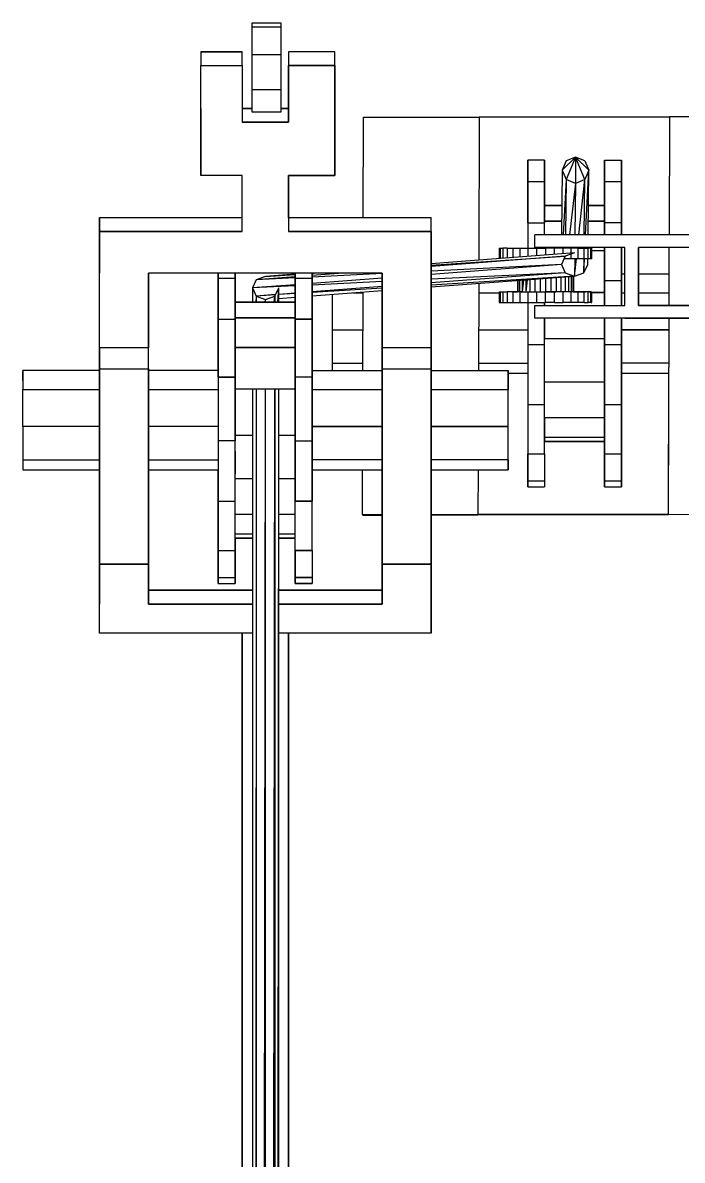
# Model space of a CAD drawing. Extents: x -32 to 51.8, y -51.6 to -5.5.
# Drawn here: x -24.933 to -24.371, y -14.123 to -13.154 of the extents above; entities that cross this region are included whole.
import ezdxf

# ---------------------------------------------------------------- set-up
doc = ezdxf.new("R2010")
doc.units = 0
doc.header["$MEASUREMENT"] = 0
doc.layers.get('0').update_dxf_attribs({"linetype": 'CONTINUOUS'})

msp = doc.modelspace()

# ---------------------------------------------------------------- linework, layer by layer
for p, q in [((-24.73746, -13.15423), (-24.71318, -13.15423)), ((-24.73746, -13.15758), (-24.73746, -13.15423)), ((-24.73746, -13.18131), (-24.73746, -13.15758)), ((-24.73746, -13.15758), (-24.71318, -13.15758)), ((-24.71318, -13.15423), (-24.71318, -13.15758)), ((-24.71318, -13.15758), (-24.71318, -13.18131)), ((-24.74602, -13.179), (-24.78131, -13.179)), ((-24.78131, -13.179), (-24.78131, -13.19077)), ((-24.78131, -13.179), (-24.74602, -13.179)), ((-24.74602, -13.19077), (-24.74602, -13.179)), ((-24.73746, -13.21151), (-24.73746, -13.18131)), ((-24.73746, -13.18131), (-24.71318, -13.18131)), ((-24.71318, -13.18131), (-24.71318, -13.21151)), ((-24.66721, -13.179), (-24.70648, -13.179)), ((-24.70648, -13.179), (-24.70648, -13.19077)), ((-24.66721, -13.19077), (-24.66721, -13.179)), ((-24.78131, -13.23894), (-24.78131, -13.19077)), ((-24.78131, -13.19077), (-24.74602, -13.19077)), ((-24.74602, -13.19077), (-24.74602, -13.23894)), ((-24.66721, -13.19077), (-24.70648, -13.19077)), ((-24.70648, -13.19077), (-24.70648, -13.23894)), ((-24.70648, -13.23894), (-24.70648, -13.19077)), ((-24.70648, -13.19077), (-24.66721, -13.19077)), ((-24.66721, -13.23894), (-24.66721, -13.19077)), ((-24.66721, -13.19077), (-24.66721, -13.23894)), ((-24.73746, -13.2305), (-24.73746, -13.21151)), ((-24.71318, -13.21151), (-24.73746, -13.21151)), ((-24.71318, -13.21151), (-24.71318, -13.2305)), ((-24.78131, -13.22718), (-24.78131, -13.23894)), ((-24.78131, -13.23894), (-24.78131, -13.22718)), ((-24.73746, -13.22718), (-24.74602, -13.22718)), ((-24.74602, -13.22718), (-24.73746, -13.22718)), ((-24.70648, -13.22718), (-24.71318, -13.22718)), ((-24.71318, -13.22718), (-24.70648, -13.22718)), ((-24.71318, -13.2305), (-24.73746, -13.2305)), ((-24.64288, -13.32026), (-24.64266, -13.23478)), ((-24.64266, -13.23478), (-24.54394, -13.23456)), ((-24.54394, -13.2347), (-24.64266, -13.23492)), ((-24.54394, -13.23456), (-24.54437, -13.35642)), ((-24.54394, -13.23456), (-24.38189, -13.23434)), ((-24.38189, -13.23434), (-24.54394, -13.2347)), ((-24.38189, -13.23434), (-24.38225, -13.33484)), ((-24.38189, -13.23434), (-24.38225, -13.33484)), ((-24.28349, -13.23413), (-24.38189, -13.23434)), ((-24.78131, -13.28444), (-24.78131, -13.23894)), ((-24.78131, -13.23894), (-24.78131, -13.28444)), ((-24.70648, -13.23894), (-24.74602, -13.23894)), ((-24.74602, -13.23894), (-24.70648, -13.23894)), ((-24.66721, -13.28445), (-24.66721, -13.23894)), ((-24.66721, -13.23894), (-24.66721, -13.28445)), ((-24.50268, -13.27122), (-24.50268, -13.28983)), ((-24.50268, -13.27637), (-24.50268, -13.27122)), ((-24.48824, -13.27122), (-24.50267, -13.27122)), ((-24.50267, -13.27122), (-24.50267, -13.27637)), ((-24.50267, -13.28983), (-24.50267, -13.27122)), ((-24.48824, -13.28983), (-24.48824, -13.27122)), ((-24.48824, -13.27122), (-24.48824, -13.28983)), ((-24.47321, -13.27987), (-24.46197, -13.26862)), ((-24.46992, -13.27191), (-24.47321, -13.27987)), ((-24.46197, -13.26862), (-24.46992, -13.27191)), ((-24.46197, -13.26862), (-24.46992, -13.28782)), ((-24.45401, -13.27192), (-24.46197, -13.26862)), ((-24.45072, -13.27987), (-24.46197, -13.26862)), ((-24.46197, -13.26862), (-24.46197, -13.29111)), ((-24.45401, -13.28782), (-24.46197, -13.26862)), ((-24.45401, -13.27192), (-24.45072, -13.27987)), ((-24.43711, -13.27122), (-24.42267, -13.27122)), ((-24.43711, -13.28983), (-24.43711, -13.27122)), ((-24.43709, -13.27122), (-24.43709, -13.28983)), ((-24.4227, -13.28983), (-24.4227, -13.27122)), ((-24.42267, -13.27122), (-24.42267, -13.28983)), ((-24.74602, -13.28444), (-24.78131, -13.28444)), ((-24.74602, -13.33213), (-24.74602, -13.28444)), ((-24.74602, -13.32026), (-24.74602, -13.28444)), ((-24.70648, -13.32037), (-24.70648, -13.28445)), ((-24.70648, -13.28445), (-24.70648, -13.32026)), ((-24.70648, -13.28445), (-24.66721, -13.28445)), ((-24.66721, -13.28445), (-24.70648, -13.28445)), ((-24.70648, -13.28445), (-24.70648, -13.33214)), ((-24.50268, -13.29943), (-24.50268, -13.27637)), ((-24.47321, -13.27987), (-24.47376, -13.33484)), ((-24.47321, -13.27987), (-24.46992, -13.28782)), ((-24.45072, -13.27987), (-24.45401, -13.28782)), ((-24.4533, -13.33484), (-24.45072, -13.27987)), ((-24.45127, -13.33484), (-24.45072, -13.27987)), ((-24.50268, -13.28983), (-24.50268, -13.32456)), ((-24.50268, -13.32456), (-24.50267, -13.28983)), ((-24.48824, -13.28983), (-24.50267, -13.28983)), ((-24.48824, -13.29943), (-24.48824, -13.28983)), ((-24.48824, -13.32456), (-24.48824, -13.28983)), ((-24.48824, -13.28983), (-24.48824, -13.32456)), ((-24.46992, -13.28782), (-24.47258, -13.33484)), ((-24.46992, -13.28782), (-24.47039, -13.33484)), ((-24.46197, -13.29111), (-24.46992, -13.28782)), ((-24.46197, -13.29111), (-24.46699, -13.33484)), ((-24.46197, -13.29111), (-24.46241, -13.33484)), ((-24.45401, -13.28782), (-24.46197, -13.29111)), ((-24.45901, -13.33484), (-24.45401, -13.28782)), ((-24.45449, -13.33484), (-24.45401, -13.28782)), ((-24.42267, -13.28983), (-24.43711, -13.28983)), ((-24.43711, -13.32456), (-24.43711, -13.28983)), ((-24.43709, -13.28983), (-24.43709, -13.32456)), ((-24.4227, -13.32456), (-24.4227, -13.28983)), ((-24.42267, -13.28983), (-24.42268, -13.32456)), ((-24.42267, -13.29943), (-24.42267, -13.28983)), ((-24.50268, -13.32456), (-24.50268, -13.29943)), ((-24.48824, -13.3149), (-24.48824, -13.29943)), ((-24.48824, -13.29943), (-24.48824, -13.29943)), ((-24.42268, -13.33484), (-24.42267, -13.29943)), ((-24.42267, -13.29943), (-24.42267, -13.29943)), ((-24.47351, -13.30995), (-24.48824, -13.30995)), ((-24.48824, -13.30995), (-24.48824, -13.30995)), ((-24.48824, -13.30995), (-24.47351, -13.30995)), ((-24.43711, -13.30995), (-24.45102, -13.30995)), ((-24.45102, -13.30995), (-24.43711, -13.30995)), ((-24.43711, -13.30995), (-24.43711, -13.32339)), ((-24.86767, -13.33202), (-24.86767, -13.32026)), ((-24.86767, -13.32026), (-24.82581, -13.32026)), ((-24.86767, -13.32026), (-24.86767, -13.33202)), ((-24.82581, -13.32037), (-24.86767, -13.32037)), ((-24.82581, -13.32026), (-24.74602, -13.32026)), ((-24.74602, -13.32037), (-24.82581, -13.32037)), ((-24.70648, -13.32026), (-24.62669, -13.32026)), ((-24.62669, -13.32037), (-24.70648, -13.32037)), ((-24.62669, -13.32026), (-24.58484, -13.32026)), ((-24.58484, -13.32037), (-24.62669, -13.32037)), ((-24.58484, -13.33203), (-24.58484, -13.32026)), ((-24.48824, -13.32339), (-24.47364, -13.32339)), ((-24.47364, -13.32339), (-24.48824, -13.32339)), ((-24.45115, -13.32339), (-24.43711, -13.32339)), ((-24.43711, -13.32339), (-24.45115, -13.32339)), ((-24.86767, -13.33202), (-24.86767, -13.33213)), ((-24.82581, -13.33202), (-24.86767, -13.33202)), ((-24.86767, -13.33213), (-24.86767, -13.33202)), ((-24.86767, -13.33202), (-24.86767, -13.36752)), ((-24.86767, -13.36764), (-24.86767, -13.33213)), ((-24.86767, -13.33213), (-24.82581, -13.33213)), ((-24.74602, -13.33202), (-24.82581, -13.33202)), ((-24.82581, -13.33213), (-24.74602, -13.33213)), ((-24.62669, -13.33203), (-24.70648, -13.33203)), ((-24.70648, -13.33214), (-24.62669, -13.33214)), ((-24.58484, -13.33203), (-24.62669, -13.33203)), ((-24.62669, -13.33214), (-24.58484, -13.33214)), ((-24.58484, -13.36753), (-24.58484, -13.33203)), ((-24.58484, -13.33203), (-24.58484, -13.33214)), ((-24.58484, -13.33214), (-24.58484, -13.33203)), ((-24.58484, -13.33214), (-24.58484, -13.36764)), ((-24.50268, -13.32456), (-24.50268, -13.34636)), ((-24.50268, -13.32456), (-24.48824, -13.32456)), ((-24.48824, -13.33484), (-24.48824, -13.32456)), ((-24.42268, -13.32456), (-24.43711, -13.32456)), ((-24.43711, -13.33484), (-24.43711, -13.32456)), ((-24.43709, -13.32456), (-24.43709, -13.33484)), ((-24.4227, -13.33484), (-24.4227, -13.32456)), ((-24.42268, -13.32456), (-24.42268, -13.33484)), ((-24.41999, -13.33484), (-24.49664, -13.33484)), ((-24.49664, -13.34564), (-24.49664, -13.33484)), ((-24.40834, -13.33484), (-24.41999, -13.33484)), ((-24.08415, -13.33484), (-24.40834, -13.33484)), ((-24.46276, -13.3501), (-24.58484, -13.35955)), ((-24.47072, -13.35304), (-24.58484, -13.36182)), ((-24.58484, -13.36083), (-24.47072, -13.35304)), ((-24.52688, -13.34636), (-24.52612, -13.34636)), ((-24.52688, -13.34636), (-24.52688, -13.35506)), ((-24.52612, -13.34636), (-24.52388, -13.34636)), ((-24.52612, -13.34636), (-24.52612, -13.355)), ((-24.52024, -13.34636), (-24.52388, -13.34636)), ((-24.52388, -13.34636), (-24.52388, -13.35483)), ((-24.52024, -13.34636), (-24.51534, -13.34636)), ((-24.52024, -13.34636), (-24.52024, -13.35455)), ((-24.51534, -13.34636), (-24.50936, -13.34636)), ((-24.51534, -13.34636), (-24.51534, -13.35417)), ((-24.50936, -13.34636), (-24.50254, -13.34636)), ((-24.50936, -13.34636), (-24.50936, -13.35371)), ((-24.50254, -13.34636), (-24.49515, -13.34636)), ((-24.50254, -13.34636), (-24.50254, -13.35318)), ((-24.41999, -13.34564), (-24.49664, -13.34564)), ((-24.49515, -13.34636), (-24.48746, -13.34636)), ((-24.49515, -13.34636), (-24.49515, -13.35261)), ((-24.48824, -13.34636), (-24.48824, -13.34564)), ((-24.47977, -13.34636), (-24.48746, -13.34636)), ((-24.48746, -13.34636), (-24.48746, -13.35201)), ((-24.47237, -13.34636), (-24.47977, -13.34636)), ((-24.47977, -13.35142), (-24.47977, -13.34636)), ((-24.47072, -13.35304), (-24.47401, -13.36012)), ((-24.47387, -13.34564), (-24.47387, -13.34636)), ((-24.47319, -13.34564), (-24.47323, -13.34636)), ((-24.46556, -13.34636), (-24.47237, -13.34636)), ((-24.47237, -13.35085), (-24.47237, -13.34636)), ((-24.46276, -13.3501), (-24.47072, -13.35304)), ((-24.4705, -13.34564), (-24.47051, -13.34636)), ((-24.46824, -13.34564), (-24.46832, -13.34636)), ((-24.45958, -13.34636), (-24.46556, -13.34636)), ((-24.46556, -13.35032), (-24.46556, -13.34636)), ((-24.46556, -13.35544), (-24.46556, -13.35113)), ((-24.46252, -13.34564), (-24.46252, -13.34636)), ((-24.46024, -13.34636), (-24.46016, -13.34564)), ((-24.45958, -13.34636), (-24.45468, -13.34636)), ((-24.45958, -13.35544), (-24.45958, -13.34636)), ((-24.45468, -13.34636), (-24.45104, -13.34636)), ((-24.45468, -13.35544), (-24.45468, -13.34636)), ((-24.4546, -13.34636), (-24.4546, -13.34564)), ((-24.45384, -13.34636), (-24.4538, -13.34564)), ((-24.45138, -13.34636), (-24.45138, -13.34564)), ((-24.44879, -13.34636), (-24.45104, -13.34636)), ((-24.45104, -13.35544), (-24.45104, -13.34636)), ((-24.44804, -13.34636), (-24.44879, -13.34636)), ((-24.44879, -13.35544), (-24.44879, -13.34636)), ((-24.44804, -13.35544), (-24.44804, -13.34636)), ((-24.43711, -13.34845), (-24.44804, -13.34845)), ((-24.43711, -13.37395), (-24.43711, -13.34564)), ((-24.43709, -13.34564), (-24.43709, -13.37395)), ((-24.4227, -13.37395), (-24.4227, -13.34564)), ((-24.42268, -13.34564), (-24.42268, -13.37395)), ((-24.41999, -13.39505), (-24.41999, -13.34564)), ((-24.40834, -13.39505), (-24.40834, -13.34564)), ((-24.40834, -13.34564), (-24.40834, -13.39505)), ((-24.08415, -13.34564), (-24.40834, -13.34564)), ((-24.38229, -13.34564), (-24.38247, -13.39505)), ((-24.38229, -13.34564), (-24.38237, -13.36809)), ((-24.47401, -13.36012), (-24.58484, -13.36574)), ((-24.47401, -13.36012), (-24.58484, -13.36856)), ((-24.47401, -13.36012), (-24.47072, -13.3672)), ((-24.4705, -13.35544), (-24.47183, -13.35544)), ((-24.46752, -13.35544), (-24.4705, -13.35544)), ((-24.4653, -13.35544), (-24.46752, -13.35544)), ((-24.46393, -13.35544), (-24.4653, -13.35544)), ((-24.46347, -13.35544), (-24.46393, -13.35544)), ((-24.45958, -13.35544), (-24.46347, -13.35544)), ((-24.46262, -13.35544), (-24.46276, -13.37013)), ((-24.46276, -13.37013), (-24.4612, -13.35544)), ((-24.45468, -13.35544), (-24.45958, -13.35544)), ((-24.45481, -13.3672), (-24.45426, -13.35544)), ((-24.45481, -13.3672), (-24.4547, -13.35544)), ((-24.45481, -13.3672), (-24.45152, -13.36012)), ((-24.45104, -13.35544), (-24.45468, -13.35544)), ((-24.45152, -13.36012), (-24.45147, -13.35544)), ((-24.44879, -13.35544), (-24.45104, -13.35544)), ((-24.44804, -13.35544), (-24.44879, -13.35544)), ((-24.86767, -13.43111), (-24.86767, -13.36764)), ((-24.82581, -13.431), (-24.82581, -13.36752)), ((-24.82581, -13.36764), (-24.82581, -13.41924)), ((-24.82581, -13.41935), (-24.82581, -13.36764)), ((-24.74602, -13.36764), (-24.82581, -13.36764)), ((-24.82581, -13.36764), (-24.82581, -13.43111)), ((-24.76647, -13.38174), (-24.76647, -13.36764)), ((-24.76646, -13.36764), (-24.76646, -13.37214)), ((-24.76646, -13.37214), (-24.76645, -13.40687)), ((-24.76645, -13.37214), (-24.76645, -13.36764)), ((-24.76645, -13.40687), (-24.76645, -13.37214)), ((-24.75202, -13.37214), (-24.76645, -13.37214)), ((-24.75202, -13.36764), (-24.75202, -13.37214)), ((-24.75202, -13.37214), (-24.75202, -13.40687)), ((-24.75201, -13.40687), (-24.752, -13.37214)), ((-24.752, -13.37214), (-24.752, -13.36764)), ((-24.75199, -13.36764), (-24.75199, -13.38174)), ((-24.70648, -13.36764), (-24.74602, -13.36764)), ((-24.72615, -13.37048), (-24.7341, -13.37332)), ((-24.70089, -13.37076), (-24.7341, -13.37332)), ((-24.70089, -13.37163), (-24.7341, -13.37332)), ((-24.70089, -13.36852), (-24.72615, -13.37048)), ((-24.72615, -13.37048), (-24.70089, -13.36875)), ((-24.62669, -13.36764), (-24.70648, -13.36764)), ((-24.70089, -13.37214), (-24.70089, -13.36764)), ((-24.70089, -13.38174), (-24.70089, -13.36764)), ((-24.70089, -13.36764), (-24.70089, -13.37214)), ((-24.68645, -13.37214), (-24.70089, -13.37214)), ((-24.70089, -13.37214), (-24.70089, -13.40687)), ((-24.70089, -13.40687), (-24.70089, -13.37214)), ((-24.68645, -13.36764), (-24.68645, -13.37214)), ((-24.68645, -13.37214), (-24.68645, -13.36764)), ((-24.66032, -13.36764), (-24.68645, -13.36965)), ((-24.68645, -13.36777), (-24.68456, -13.36764)), ((-24.62669, -13.36787), (-24.68645, -13.3709)), ((-24.62669, -13.37175), (-24.68645, -13.3763)), ((-24.68645, -13.37214), (-24.68645, -13.40687)), ((-24.68645, -13.40687), (-24.68645, -13.37214)), ((-24.6267, -13.43111), (-24.62669, -13.36764)), ((-24.62669, -13.36753), (-24.62669, -13.431)), ((-24.47072, -13.3672), (-24.58484, -13.37276)), ((-24.47072, -13.3672), (-24.58484, -13.3758)), ((-24.58484, -13.431), (-24.58484, -13.36753)), ((-24.58484, -13.36764), (-24.58484, -13.41924)), ((-24.58484, -13.36764), (-24.58484, -13.43111)), ((-24.58484, -13.41935), (-24.58484, -13.36773)), ((-24.46276, -13.37013), (-24.58484, -13.37774)), ((-24.58484, -13.37929), (-24.46276, -13.37013)), ((-24.49664, -13.37268), (-24.49664, -13.38333)), ((-24.49214, -13.37234), (-24.49214, -13.38333)), ((-24.48746, -13.37199), (-24.48746, -13.38333)), ((-24.48278, -13.38333), (-24.48278, -13.37164)), ((-24.47828, -13.38333), (-24.47828, -13.3713)), ((-24.47413, -13.38333), (-24.47413, -13.37099)), ((-24.47072, -13.3672), (-24.46276, -13.37013)), ((-24.4705, -13.38333), (-24.4705, -13.37072)), ((-24.46752, -13.38333), (-24.46752, -13.37049)), ((-24.4653, -13.38333), (-24.4653, -13.37032)), ((-24.46393, -13.38333), (-24.46393, -13.37022)), ((-24.46347, -13.38333), (-24.46347, -13.37019)), ((-24.46276, -13.37013), (-24.45481, -13.3672)), ((-24.42268, -13.36808), (-24.41999, -13.36808)), ((-24.40834, -13.36808), (-24.38237, -13.36809)), ((-24.76647, -13.42375), (-24.76647, -13.38174)), ((-24.75199, -13.38174), (-24.75199, -13.39226)), ((-24.7341, -13.37332), (-24.73739, -13.38018)), ((-24.70089, -13.3774), (-24.73739, -13.38018)), ((-24.70089, -13.37841), (-24.73739, -13.38018)), ((-24.73739, -13.38018), (-24.73739, -13.39226)), ((-24.73739, -13.38018), (-24.7341, -13.38705)), ((-24.7182, -13.38705), (-24.71491, -13.38018)), ((-24.71555, -13.39226), (-24.71491, -13.38018)), ((-24.71491, -13.39226), (-24.71491, -13.38018)), ((-24.70089, -13.39226), (-24.70089, -13.38174)), ((-24.62669, -13.37479), (-24.68645, -13.3777)), ((-24.62669, -13.37896), (-24.68645, -13.38346)), ((-24.62669, -13.38035), (-24.68645, -13.38408)), ((-24.54444, -13.37626), (-24.54471, -13.45039)), ((-24.51144, -13.37379), (-24.51144, -13.38333)), ((-24.51098, -13.37375), (-24.51098, -13.38333)), ((-24.50962, -13.37365), (-24.50962, -13.38333)), ((-24.50634, -13.3734), (-24.5074, -13.38333)), ((-24.5074, -13.37348), (-24.5074, -13.38333)), ((-24.50309, -13.37316), (-24.50442, -13.38333)), ((-24.50442, -13.37326), (-24.50442, -13.38333)), ((-24.50078, -13.37299), (-24.50078, -13.38333)), ((-24.42268, -13.37395), (-24.43711, -13.37395)), ((-24.43711, -13.39505), (-24.43711, -13.37395)), ((-24.43709, -13.37395), (-24.43709, -13.39505)), ((-24.4227, -13.39505), (-24.4227, -13.37395)), ((-24.42268, -13.37395), (-24.42268, -13.39505)), ((-24.7341, -13.38705), (-24.73445, -13.39226)), ((-24.7176, -13.38581), (-24.7341, -13.38705)), ((-24.71771, -13.38603), (-24.7341, -13.38705)), ((-24.7341, -13.38705), (-24.7341, -13.39226)), ((-24.7341, -13.38705), (-24.72615, -13.38989)), ((-24.72651, -13.39226), (-24.72615, -13.38989)), ((-24.72615, -13.38989), (-24.7182, -13.38705)), ((-24.72615, -13.39226), (-24.72615, -13.38989)), ((-24.71892, -13.39226), (-24.7182, -13.38705)), ((-24.7182, -13.38705), (-24.7182, -13.39226)), ((-24.70089, -13.38455), (-24.71491, -13.3856)), ((-24.70089, -13.38498), (-24.71491, -13.38585)), ((-24.71491, -13.38905), (-24.70089, -13.388)), ((-24.68645, -13.38691), (-24.62669, -13.38243)), ((-24.66932, -13.38563), (-24.66932, -13.41584)), ((-24.65175, -13.38431), (-24.64305, -13.38431)), ((-24.64323, -13.45039), (-24.64305, -13.38366)), ((-24.54447, -13.38431), (-24.52688, -13.38431)), ((-24.52688, -13.38333), (-24.52688, -13.39241)), ((-24.52688, -13.38333), (-24.52612, -13.38333)), ((-24.52612, -13.38333), (-24.52612, -13.39241)), ((-24.52612, -13.38333), (-24.52388, -13.38333)), ((-24.52388, -13.38333), (-24.52388, -13.39241)), ((-24.52388, -13.38333), (-24.52024, -13.38333)), ((-24.5074, -13.38333), (-24.52024, -13.38333)), ((-24.50962, -13.38333), (-24.52024, -13.38333)), ((-24.52024, -13.38333), (-24.52024, -13.39241)), ((-24.51534, -13.38333), (-24.51144, -13.38333)), ((-24.51534, -13.38333), (-24.51534, -13.39241)), ((-24.5074, -13.38333), (-24.50962, -13.38333)), ((-24.50962, -13.38333), (-24.5074, -13.38333)), ((-24.50936, -13.38333), (-24.50936, -13.39241)), ((-24.5074, -13.38333), (-24.50442, -13.38333)), ((-24.50442, -13.38333), (-24.50078, -13.38333)), ((-24.50254, -13.38333), (-24.50254, -13.39241)), ((-24.50078, -13.38333), (-24.49664, -13.38333)), ((-24.49664, -13.38333), (-24.49214, -13.38333)), ((-24.49515, -13.38333), (-24.49515, -13.39241)), ((-24.49214, -13.38333), (-24.48746, -13.38333)), ((-24.48278, -13.38333), (-24.48746, -13.38333)), ((-24.48746, -13.38333), (-24.47977, -13.38333)), ((-24.48746, -13.39241), (-24.48746, -13.38333)), ((-24.47828, -13.38333), (-24.48278, -13.38333)), ((-24.47977, -13.38333), (-24.47884, -13.38333)), ((-24.47977, -13.39241), (-24.47977, -13.38333)), ((-24.47413, -13.38333), (-24.47828, -13.38333)), ((-24.4705, -13.38333), (-24.47413, -13.38333)), ((-24.47237, -13.39241), (-24.47237, -13.38333)), ((-24.46752, -13.38333), (-24.4705, -13.38333)), ((-24.4653, -13.38333), (-24.46752, -13.38333)), ((-24.46556, -13.39241), (-24.46556, -13.38333)), ((-24.46393, -13.38333), (-24.4653, -13.38333)), ((-24.46393, -13.38333), (-24.46347, -13.38333)), ((-24.44879, -13.38333), (-24.46347, -13.38333)), ((-24.45104, -13.38333), (-24.46347, -13.38333)), ((-24.46347, -13.38333), (-24.45958, -13.38333)), ((-24.45958, -13.38333), (-24.45468, -13.38333)), ((-24.45958, -13.39241), (-24.45958, -13.38333)), ((-24.45468, -13.38333), (-24.45354, -13.38333)), ((-24.45468, -13.39241), (-24.45468, -13.38333)), ((-24.45104, -13.38333), (-24.44879, -13.38333)), ((-24.45104, -13.39241), (-24.45104, -13.38333)), ((-24.44879, -13.38333), (-24.44804, -13.38333)), ((-24.44879, -13.39241), (-24.44879, -13.38333)), ((-24.44804, -13.39241), (-24.44804, -13.38333)), ((-24.43711, -13.3841), (-24.44804, -13.3841)), ((-24.44804, -13.3841), (-24.43711, -13.3841)), ((-24.43711, -13.3841), (-24.43711, -13.39505)), ((-24.42268, -13.38431), (-24.41999, -13.38431)), ((-24.42268, -13.39505), (-24.42268, -13.38431)), ((-24.40834, -13.38431), (-24.38243, -13.38431)), ((-24.70089, -13.39226), (-24.75202, -13.39226)), ((-24.75202, -13.39226), (-24.75202, -13.39226)), ((-24.75202, -13.39226), (-24.70089, -13.39226)), ((-24.75202, -13.40569), (-24.75202, -13.39226)), ((-24.70089, -13.39226), (-24.70089, -13.39226)), ((-24.70089, -13.40569), (-24.70089, -13.39226)), ((-24.52688, -13.39241), (-24.52612, -13.39241)), ((-24.52612, -13.39241), (-24.52388, -13.39241)), ((-24.52388, -13.39241), (-24.52024, -13.39241)), ((-24.52024, -13.39241), (-24.51534, -13.39241)), ((-24.51534, -13.39241), (-24.50936, -13.39241)), ((-24.50936, -13.39241), (-24.50254, -13.39241)), ((-24.50268, -13.39241), (-24.50268, -13.42821)), ((-24.50254, -13.39241), (-24.49515, -13.39241)), ((-24.49664, -13.39505), (-24.41999, -13.39505)), ((-24.49664, -13.40586), (-24.49664, -13.39505)), ((-24.49515, -13.39241), (-24.48746, -13.39241)), ((-24.48824, -13.39505), (-24.48824, -13.39241)), ((-24.48824, -13.39241), (-24.48824, -13.39505)), ((-24.47977, -13.39241), (-24.48746, -13.39241)), ((-24.47977, -13.39241), (-24.47237, -13.39241)), ((-24.46556, -13.39241), (-24.47237, -13.39241)), ((-24.45958, -13.39241), (-24.46556, -13.39241)), ((-24.45468, -13.39241), (-24.45958, -13.39241)), ((-24.45468, -13.39241), (-24.45104, -13.39241)), ((-24.44879, -13.39241), (-24.45104, -13.39241)), ((-24.44879, -13.39241), (-24.44804, -13.39241)), ((-24.08415, -13.39505), (-24.40834, -13.39505)), ((-24.40834, -13.39505), (-24.08415, -13.39505)), ((-24.76645, -13.40687), (-24.75202, -13.40687)), ((-24.76645, -13.45625), (-24.76645, -13.40687)), ((-24.76645, -13.40687), (-24.76645, -13.45625)), ((-24.70089, -13.40569), (-24.75202, -13.40569)), ((-24.75202, -13.40569), (-24.70089, -13.40569)), ((-24.75202, -13.40687), (-24.75202, -13.45625)), ((-24.75201, -13.45625), (-24.75201, -13.40687)), ((-24.70089, -13.40569), (-24.70089, -13.40569)), ((-24.70089, -13.43076), (-24.70089, -13.40569)), ((-24.70089, -13.40687), (-24.70089, -13.45625)), ((-24.70089, -13.40687), (-24.70089, -13.40687)), ((-24.68645, -13.40687), (-24.70089, -13.40687)), ((-24.70089, -13.40687), (-24.68645, -13.40687)), ((-24.70089, -13.45625), (-24.70089, -13.40687)), ((-24.68645, -13.40687), (-24.68645, -13.40687)), ((-24.68645, -13.40687), (-24.68645, -13.45625)), ((-24.68645, -13.45625), (-24.68645, -13.40687)), ((-24.41999, -13.40586), (-24.49664, -13.40586)), ((-24.48824, -13.42821), (-24.48824, -13.40586)), ((-24.48824, -13.40586), (-24.48824, -13.42326)), ((-24.43711, -13.40586), (-24.43711, -13.42326)), ((-24.43711, -13.42821), (-24.43711, -13.40586)), ((-24.4371, -13.40586), (-24.4371, -13.42821)), ((-24.4227, -13.42821), (-24.4227, -13.40586)), ((-24.42268, -13.40586), (-24.42268, -13.42821)), ((-24.42268, -13.41584), (-24.42268, -13.40586)), ((-24.40834, -13.40586), (-24.41999, -13.40586)), ((-24.41999, -13.40586), (-24.40834, -13.40586)), ((-24.08415, -13.40586), (-24.40834, -13.40586)), ((-24.40834, -13.40586), (-24.08415, -13.40586)), ((-24.08415, -13.40586), (-24.40834, -13.40586)), ((-24.38251, -13.40586), (-24.3831, -13.57305)), ((-24.66932, -13.41584), (-24.66932, -13.44421)), ((-24.66932, -13.41584), (-24.64314, -13.41584)), ((-24.58484, -13.41924), (-24.58484, -13.41924)), ((-24.58484, -13.41935), (-24.58484, -13.45039)), ((-24.58484, -13.45039), (-24.58484, -13.41935)), ((-24.58484, -13.41935), (-24.58484, -13.41935)), ((-24.54458, -13.41584), (-24.50268, -13.41584)), ((-24.38254, -13.41585), (-24.42268, -13.41584)), ((-24.42268, -13.41584), (-24.38254, -13.41585)), ((-24.76647, -13.45039), (-24.76647, -13.42375)), ((-24.70089, -13.43076), (-24.75202, -13.43076)), ((-24.75202, -13.43076), (-24.70089, -13.43076)), ((-24.73739, -13.43076), (-24.73739, -13.43076)), ((-24.73705, -13.43076), (-24.73705, -13.43076)), ((-24.7341, -13.43076), (-24.7341, -13.43076)), ((-24.73237, -13.43076), (-24.73237, -13.43076)), ((-24.72615, -13.43076), (-24.72615, -13.43076)), ((-24.72422, -13.43076), (-24.72422, -13.43076)), ((-24.7182, -13.43076), (-24.7182, -13.43076)), ((-24.71759, -13.43076), (-24.71759, -13.43076)), ((-24.71491, -13.43076), (-24.71491, -13.43076)), ((-24.70089, -13.4664), (-24.70089, -13.43076)), ((-24.70089, -13.43076), (-24.70089, -13.43076)), ((-24.50268, -13.42821), (-24.50268, -13.47944)), ((-24.50268, -13.42821), (-24.48824, -13.42821)), ((-24.48824, -13.42326), (-24.43711, -13.42326)), ((-24.48824, -13.47944), (-24.48824, -13.42821)), ((-24.43711, -13.42821), (-24.42268, -13.42821)), ((-24.43711, -13.47944), (-24.43711, -13.42821)), ((-24.4371, -13.42821), (-24.4371, -13.47944)), ((-24.42269, -13.47944), (-24.4227, -13.42821)), ((-24.42268, -13.42821), (-24.42268, -13.47944)), ((-24.86767, -13.431), (-24.82581, -13.431)), ((-24.86767, -13.44898), (-24.86767, -13.43111)), ((-24.82581, -13.43111), (-24.86767, -13.43111)), ((-24.86767, -13.43111), (-24.86767, -13.44898)), ((-24.82581, -13.44899), (-24.82581, -13.43111)), ((-24.6267, -13.44899), (-24.6267, -13.431)), ((-24.6267, -13.431), (-24.58484, -13.431)), ((-24.58484, -13.43111), (-24.6267, -13.43111)), ((-24.62669, -13.43111), (-24.62669, -13.44899)), ((-24.58484, -13.44899), (-24.58484, -13.431)), ((-24.58484, -13.43111), (-24.58484, -13.44899)), ((-24.86767, -13.44898), (-24.82581, -13.44899)), ((-24.86767, -13.57095), (-24.86767, -13.44898)), ((-24.86767, -13.44898), (-24.86767, -13.57095)), ((-24.82581, -13.57095), (-24.82581, -13.44899)), ((-24.82581, -13.44899), (-24.82581, -13.57095)), ((-24.66932, -13.44421), (-24.66932, -13.45039)), ((-24.66932, -13.44421), (-24.64321, -13.44421)), ((-24.6267, -13.57095), (-24.6267, -13.44899)), ((-24.6267, -13.44899), (-24.58484, -13.44899)), ((-24.62669, -13.44899), (-24.62669, -13.57095)), ((-24.58484, -13.57095), (-24.58484, -13.44899)), ((-24.58484, -13.44899), (-24.58484, -13.57095)), ((-24.54469, -13.44421), (-24.50268, -13.44421)), ((-24.38264, -13.44421), (-24.42268, -13.44421)), ((-24.42268, -13.4528), (-24.42268, -13.44421)), ((-24.93309, -13.45897), (-24.93309, -13.45039)), ((-24.93309, -13.45039), (-24.93309, -13.46662)), ((-24.86767, -13.45039), (-24.93309, -13.45039)), ((-24.76645, -13.45039), (-24.82581, -13.45039)), ((-24.76645, -13.45625), (-24.76645, -13.45625)), ((-24.75202, -13.45625), (-24.76645, -13.45625)), ((-24.76645, -13.45625), (-24.76645, -13.51051)), ((-24.76645, -13.45625), (-24.75202, -13.45625)), ((-24.75202, -13.51051), (-24.75201, -13.45625)), ((-24.75202, -13.45625), (-24.75202, -13.51051)), ((-24.70089, -13.45625), (-24.70089, -13.51051)), ((-24.68645, -13.45625), (-24.70089, -13.45625)), ((-24.70089, -13.51051), (-24.70089, -13.45625)), ((-24.68645, -13.45039), (-24.6267, -13.45039)), ((-24.68645, -13.51051), (-24.68645, -13.45625)), ((-24.68645, -13.45625), (-24.68645, -13.51051)), ((-24.58484, -13.45039), (-24.51941, -13.45039)), ((-24.51942, -13.46662), (-24.51941, -13.45039)), ((-24.51941, -13.45039), (-24.51941, -13.46662)), ((-24.51941, -13.45897), (-24.51941, -13.45039)), ((-24.51941, -13.45279), (-24.50268, -13.45279)), ((-24.42268, -13.4528), (-24.38267, -13.4528)), ((-24.38267, -13.4528), (-24.3831, -13.57305)), ((-24.93309, -13.49815), (-24.93309, -13.46662)), ((-24.93309, -13.46662), (-24.86767, -13.46662)), ((-24.82581, -13.46662), (-24.76645, -13.46662)), ((-24.76645, -13.46662), (-24.76645, -13.49815)), ((-24.70089, -13.4664), (-24.75202, -13.4664)), ((-24.75202, -13.50557), (-24.75202, -13.4664)), ((-24.73739, -13.4664), (-24.7374, -19.51162)), ((-24.73412, -13.4664), (-24.73734, -19.51162)), ((-24.7341, -13.4664), (-24.73411, -19.51162)), ((-24.73394, -19.51162), (-24.72618, -13.4664)), ((-24.72616, -19.51162), (-24.72615, -13.4664)), ((-24.72599, -19.51162), (-24.71823, -13.4664)), ((-24.7182, -13.4664), (-24.71821, -19.51162)), ((-24.71814, -19.51162), (-24.71492, -13.4664)), ((-24.71491, -19.51162), (-24.71491, -13.4664)), ((-24.70089, -13.50557), (-24.70089, -13.4664)), ((-24.70089, -13.4664), (-24.70089, -13.50557)), ((-24.68645, -13.46662), (-24.6267, -13.46662)), ((-24.68645, -13.49815), (-24.68645, -13.46662)), ((-24.58484, -13.46662), (-24.51941, -13.46662)), ((-24.51942, -13.49815), (-24.51942, -13.46662)), ((-24.48824, -13.46024), (-24.43711, -13.46024)), ((-24.50268, -13.47944), (-24.50268, -13.52145)), ((-24.50268, -13.47944), (-24.48824, -13.47944)), ((-24.48824, -13.52145), (-24.48824, -13.47944)), ((-24.4371, -13.47944), (-24.43711, -13.52145)), ((-24.43711, -13.47944), (-24.42268, -13.47944)), ((-24.43711, -13.52145), (-24.43711, -13.47944)), ((-24.42269, -13.52145), (-24.42269, -13.47944)), ((-24.42268, -13.47944), (-24.42268, -13.52145)), ((-24.93309, -13.49815), (-24.93309, -13.52652)), ((-24.86767, -13.49815), (-24.93309, -13.49815)), ((-24.76645, -13.49815), (-24.82581, -13.49815)), ((-24.76645, -13.49815), (-24.76645, -13.52652)), ((-24.68645, -13.49815), (-24.6267, -13.49815)), ((-24.6267, -13.49815), (-24.68645, -13.49815)), ((-24.58484, -13.49815), (-24.51941, -13.49815)), ((-24.51941, -13.49815), (-24.58484, -13.49815)), ((-24.51942, -13.52652), (-24.51942, -13.49815)), ((-24.48824, -13.49056), (-24.43711, -13.49056)), ((-24.48824, -13.49056), (-24.48824, -13.50721)), ((-24.75202, -13.50557), (-24.73739, -13.50557)), ((-24.71491, -13.50557), (-24.70089, -13.50557)), ((-24.70089, -13.54255), (-24.70089, -13.50557)), ((-24.70089, -13.50557), (-24.70089, -13.54255)), ((-24.48824, -13.50721), (-24.43711, -13.50721)), ((-24.48824, -13.51093), (-24.48824, -13.50721)), ((-24.48824, -13.50721), (-24.48824, -13.51093)), ((-24.75202, -13.51051), (-24.76645, -13.51051)), ((-24.76645, -13.51051), (-24.76645, -13.56174)), ((-24.75202, -13.56174), (-24.75202, -13.51051)), ((-24.75202, -13.54255), (-24.75202, -13.51051)), ((-24.70089, -13.51051), (-24.70089, -13.56174)), ((-24.70089, -13.51051), (-24.68645, -13.51051)), ((-24.70089, -13.56174), (-24.70089, -13.51051)), ((-24.68645, -13.56174), (-24.68645, -13.51051)), ((-24.68645, -13.51051), (-24.68645, -13.56174)), ((-24.43711, -13.51093), (-24.48824, -13.51093)), ((-24.48824, -13.51093), (-24.43711, -13.51093)), ((-24.93309, -13.52652), (-24.93309, -13.5351)), ((-24.93309, -13.52652), (-24.86767, -13.52652)), ((-24.82581, -13.52652), (-24.76645, -13.52652)), ((-24.76645, -13.52652), (-24.76645, -13.5351)), ((-24.75202, -13.51908), (-24.75202, -13.5387)), ((-24.6267, -13.52652), (-24.68645, -13.52652)), ((-24.51941, -13.52652), (-24.58484, -13.52652)), ((-24.51942, -13.5351), (-24.51942, -13.52652)), ((-24.51941, -13.52652), (-24.51941, -13.5351)), ((-24.50268, -13.52145), (-24.50268, -13.54451)), ((-24.50268, -13.52145), (-24.48824, -13.52145)), ((-24.50268, -13.54451), (-24.50268, -13.52145)), ((-24.48824, -13.52145), (-24.48824, -13.54451)), ((-24.43711, -13.52145), (-24.43711, -13.54451)), ((-24.43711, -13.52145), (-24.42268, -13.52145)), ((-24.43711, -13.54451), (-24.43711, -13.52145)), ((-24.42268, -13.54451), (-24.42269, -13.52145)), ((-24.42268, -13.53105), (-24.42268, -13.52145)), ((-24.42268, -13.52145), (-24.42268, -13.54451)), ((-24.93309, -13.5351), (-24.86767, -13.5351)), ((-24.82581, -13.5351), (-24.76645, -13.5351)), ((-24.82581, -13.5351), (-24.82581, -13.56879)), ((-24.76647, -13.57862), (-24.76647, -13.5351)), ((-24.70089, -13.52924), (-24.70089, -13.52924)), ((-24.70089, -13.52924), (-24.70089, -13.52924)), ((-24.68645, -13.57863), (-24.68645, -13.5351)), ((-24.68645, -13.5351), (-24.6267, -13.5351)), ((-24.64355, -13.57348), (-24.64345, -13.5351)), ((-24.58484, -13.5351), (-24.51941, -13.5351)), ((-24.58484, -13.5351), (-24.58484, -13.5688)), ((-24.58484, -13.56879), (-24.58484, -13.5351)), ((-24.54501, -13.5351), (-24.54515, -13.57327)), ((-24.42268, -13.53105), (-24.42268, -13.53105)), ((-24.42268, -13.54966), (-24.42268, -13.53105)), ((-24.75202, -13.54255), (-24.73739, -13.54255)), ((-24.75202, -13.57287), (-24.75202, -13.54255)), ((-24.71491, -13.54255), (-24.70089, -13.54255)), ((-24.70089, -13.56174), (-24.70089, -13.54255)), ((-24.50268, -13.54451), (-24.50268, -13.54966)), ((-24.50268, -13.54451), (-24.48824, -13.54451)), ((-24.50268, -13.54966), (-24.50268, -13.54451)), ((-24.48824, -13.54451), (-24.48824, -13.54966)), ((-24.43711, -13.54451), (-24.43711, -13.54966)), ((-24.43711, -13.54451), (-24.42268, -13.54451)), ((-24.43711, -13.54966), (-24.43711, -13.54451)), ((-24.42268, -13.54451), (-24.42268, -13.54966)), ((-24.42268, -13.54966), (-24.42268, -13.54451)), ((-24.75202, -13.55473), (-24.75202, -13.55473)), ((-24.50268, -13.54966), (-24.48824, -13.54966)), ((-24.43711, -13.54966), (-24.42268, -13.54966)), ((-24.76645, -13.56174), (-24.76646, -13.60375)), ((-24.76645, -13.56174), (-24.75202, -13.56174)), ((-24.76645, -13.60375), (-24.76645, -13.56174)), ((-24.75202, -13.60375), (-24.75202, -13.56174)), ((-24.70089, -13.56174), (-24.68645, -13.56174)), ((-24.70089, -13.60375), (-24.70089, -13.56174)), ((-24.68645, -13.56174), (-24.70089, -13.56174)), ((-24.68645, -13.60375), (-24.68645, -13.56174)), ((-24.86767, -13.61533), (-24.86767, -13.57095)), ((-24.86767, -13.57095), (-24.86767, -13.61533)), ((-24.82581, -13.57095), (-24.82581, -13.58558)), ((-24.82581, -13.61533), (-24.82581, -13.57095)), ((-24.82581, -13.57095), (-24.82581, -13.61533)), ((-24.75202, -13.57287), (-24.73739, -13.57287)), ((-24.75202, -13.58952), (-24.75202, -13.57287)), ((-24.71491, -13.57287), (-24.70089, -13.57287)), ((-24.6267, -13.57345), (-24.64355, -13.57348)), ((-24.6267, -13.57359), (-24.64355, -13.57362)), ((-24.64355, -13.57362), (-24.6267, -13.57359)), ((-24.6267, -13.5688), (-24.6267, -13.58558)), ((-24.6267, -13.61533), (-24.6267, -13.57095)), ((-24.62669, -13.57095), (-24.62669, -13.61533)), ((-24.58484, -13.5688), (-24.58484, -13.58558)), ((-24.58484, -13.61533), (-24.58484, -13.57095)), ((-24.58484, -13.57095), (-24.58484, -13.61533)), ((-24.54515, -13.57327), (-24.58484, -13.57335)), ((-24.54514, -13.57341), (-24.58484, -13.57349)), ((-24.58484, -13.57349), (-24.54514, -13.57341)), ((-24.3831, -13.57305), (-24.54515, -13.57327)), ((-24.3831, -13.57305), (-24.54514, -13.57341)), ((-24.54514, -13.57341), (-24.3831, -13.57305)), ((-24.3831, -13.57305), (-24.28438, -13.57283)), ((-24.82581, -13.58558), (-24.82581, -13.63775)), ((-24.76647, -13.61335), (-24.76647, -13.57862)), ((-24.58484, -13.58558), (-24.58484, -13.63775)), ((-24.75202, -13.58952), (-24.73739, -13.58952)), ((-24.75202, -13.59323), (-24.75202, -13.58952)), ((-24.75202, -13.59323), (-24.73739, -13.59323)), ((-24.73739, -13.59323), (-24.75202, -13.59323)), ((-24.752, -13.59323), (-24.75201, -13.61335)), ((-24.71491, -13.58952), (-24.70089, -13.58952)), ((-24.71491, -13.59323), (-24.70089, -13.59323)), ((-24.70089, -13.59323), (-24.71491, -13.59323)), ((-24.86767, -13.59734), (-24.86767, -13.59734)), ((-24.86767, -13.59734), (-24.86767, -13.59734)), ((-24.82581, -13.64952), (-24.82581, -13.59734)), ((-24.82581, -13.59734), (-24.82581, -13.61533)), ((-24.76646, -13.60375), (-24.76646, -13.62681)), ((-24.76645, -13.60375), (-24.75202, -13.60375)), ((-24.76645, -13.62681), (-24.76645, -13.60375)), ((-24.75202, -13.62681), (-24.75202, -13.60375)), ((-24.75202, -13.60375), (-24.75202, -13.62681)), ((-24.70089, -13.60375), (-24.70089, -13.60375)), ((-24.70089, -13.60375), (-24.70089, -13.62681)), ((-24.70089, -13.60375), (-24.68645, -13.60375)), ((-24.70089, -13.62682), (-24.70089, -13.60375)), ((-24.68645, -13.60375), (-24.70089, -13.60375)), ((-24.68645, -13.60375), (-24.68645, -13.62682)), ((-24.6267, -13.59734), (-24.6267, -13.61533)), ((-24.58484, -13.64952), (-24.58484, -13.59734)), ((-24.58484, -13.59734), (-24.58484, -13.61533)), ((-24.76647, -13.63197), (-24.76647, -13.61335)), ((-24.75201, -13.61335), (-24.75201, -13.63197)), ((-24.86767, -13.64952), (-24.86767, -13.61533)), ((-24.82581, -13.61533), (-24.86767, -13.61533)), ((-24.86767, -13.61533), (-24.86767, -13.64952)), ((-24.86767, -13.61533), (-24.82581, -13.61533)), ((-24.82581, -13.61533), (-24.82581, -13.64952)), ((-24.6267, -13.64952), (-24.6267, -13.61533)), ((-24.6267, -13.61533), (-24.58484, -13.61533)), ((-24.58484, -13.61533), (-24.6267, -13.61533)), ((-24.62669, -13.61533), (-24.62669, -13.64952)), ((-24.58484, -13.61533), (-24.58484, -13.64952)), ((-24.76646, -13.62681), (-24.76647, -13.63197)), ((-24.76645, -13.62681), (-24.75202, -13.62681)), ((-24.76645, -13.63197), (-24.76645, -13.62681)), ((-24.76645, -13.63197), (-24.75202, -13.63197)), ((-24.75201, -13.63197), (-24.75202, -13.62681)), ((-24.75202, -13.62681), (-24.75202, -13.63197)), ((-24.70089, -13.62681), (-24.70089, -13.63197)), ((-24.70089, -13.62681), (-24.68645, -13.62682)), ((-24.70089, -13.63196), (-24.70089, -13.62681)), ((-24.68645, -13.62682), (-24.70089, -13.62682)), ((-24.70089, -13.63197), (-24.70089, -13.63196)), ((-24.70089, -13.63196), (-24.70089, -13.63197)), ((-24.68645, -13.63197), (-24.70089, -13.63196)), ((-24.70089, -13.63197), (-24.68645, -13.63197)), ((-24.68645, -13.62682), (-24.68645, -13.63197)), ((-24.74602, -13.63775), (-24.82581, -13.63775)), ((-24.82581, -13.63775), (-24.82581, -13.64952)), ((-24.82581, -13.64951), (-24.82581, -13.63775)), ((-24.82581, -13.63775), (-24.74602, -13.63775)), ((-24.73739, -13.63775), (-24.74602, -13.63775)), ((-24.74602, -13.63775), (-24.73739, -13.63775)), ((-24.70649, -13.63775), (-24.71491, -13.63775)), ((-24.71491, -13.63775), (-24.70649, -13.63775)), ((-24.6267, -13.63775), (-24.70649, -13.63775)), ((-24.70649, -13.63775), (-24.6267, -13.63775)), ((-24.58484, -13.63775), (-24.58484, -13.67352)), ((-24.86767, -13.67418), (-24.86767, -13.64952)), ((-24.74602, -13.64952), (-24.82581, -13.64951)), ((-24.82581, -13.64952), (-24.74602, -13.64952)), ((-24.74602, -13.64952), (-24.73739, -13.64952)), ((-24.73739, -13.64952), (-24.74602, -13.64952)), ((-24.71491, -13.64952), (-24.70649, -13.64952)), ((-24.70649, -13.64952), (-24.71491, -13.64952)), ((-24.70649, -13.64952), (-24.6267, -13.64952)), ((-24.6267, -13.64952), (-24.70649, -13.64952)), ((-24.58484, -13.64952), (-24.58484, -13.67418)), ((-24.58484, -13.67352), (-24.58484, -13.64952)), ((-24.82581, -13.67418), (-24.86767, -13.67418)), ((-24.74602, -13.67418), (-24.82581, -13.67418)), ((-24.74606, -17.85661), (-24.74602, -13.67418)), ((-24.74606, -17.85661), (-24.74606, -13.67418)), ((-24.74606, -13.67418), (-24.74606, -17.85661)), ((-24.73739, -13.67418), (-24.74602, -13.67418)), ((-24.70649, -13.67418), (-24.71491, -13.67418)), ((-24.70654, -17.85661), (-24.70654, -13.67418)), ((-24.70649, -13.67418), (-24.70652, -17.85661)), ((-24.6267, -13.67418), (-24.70649, -13.67418)), ((-24.58484, -13.67418), (-24.6267, -13.67418))]:
    msp.add_line(p, q)

doc.saveas('drawing.dxf')
